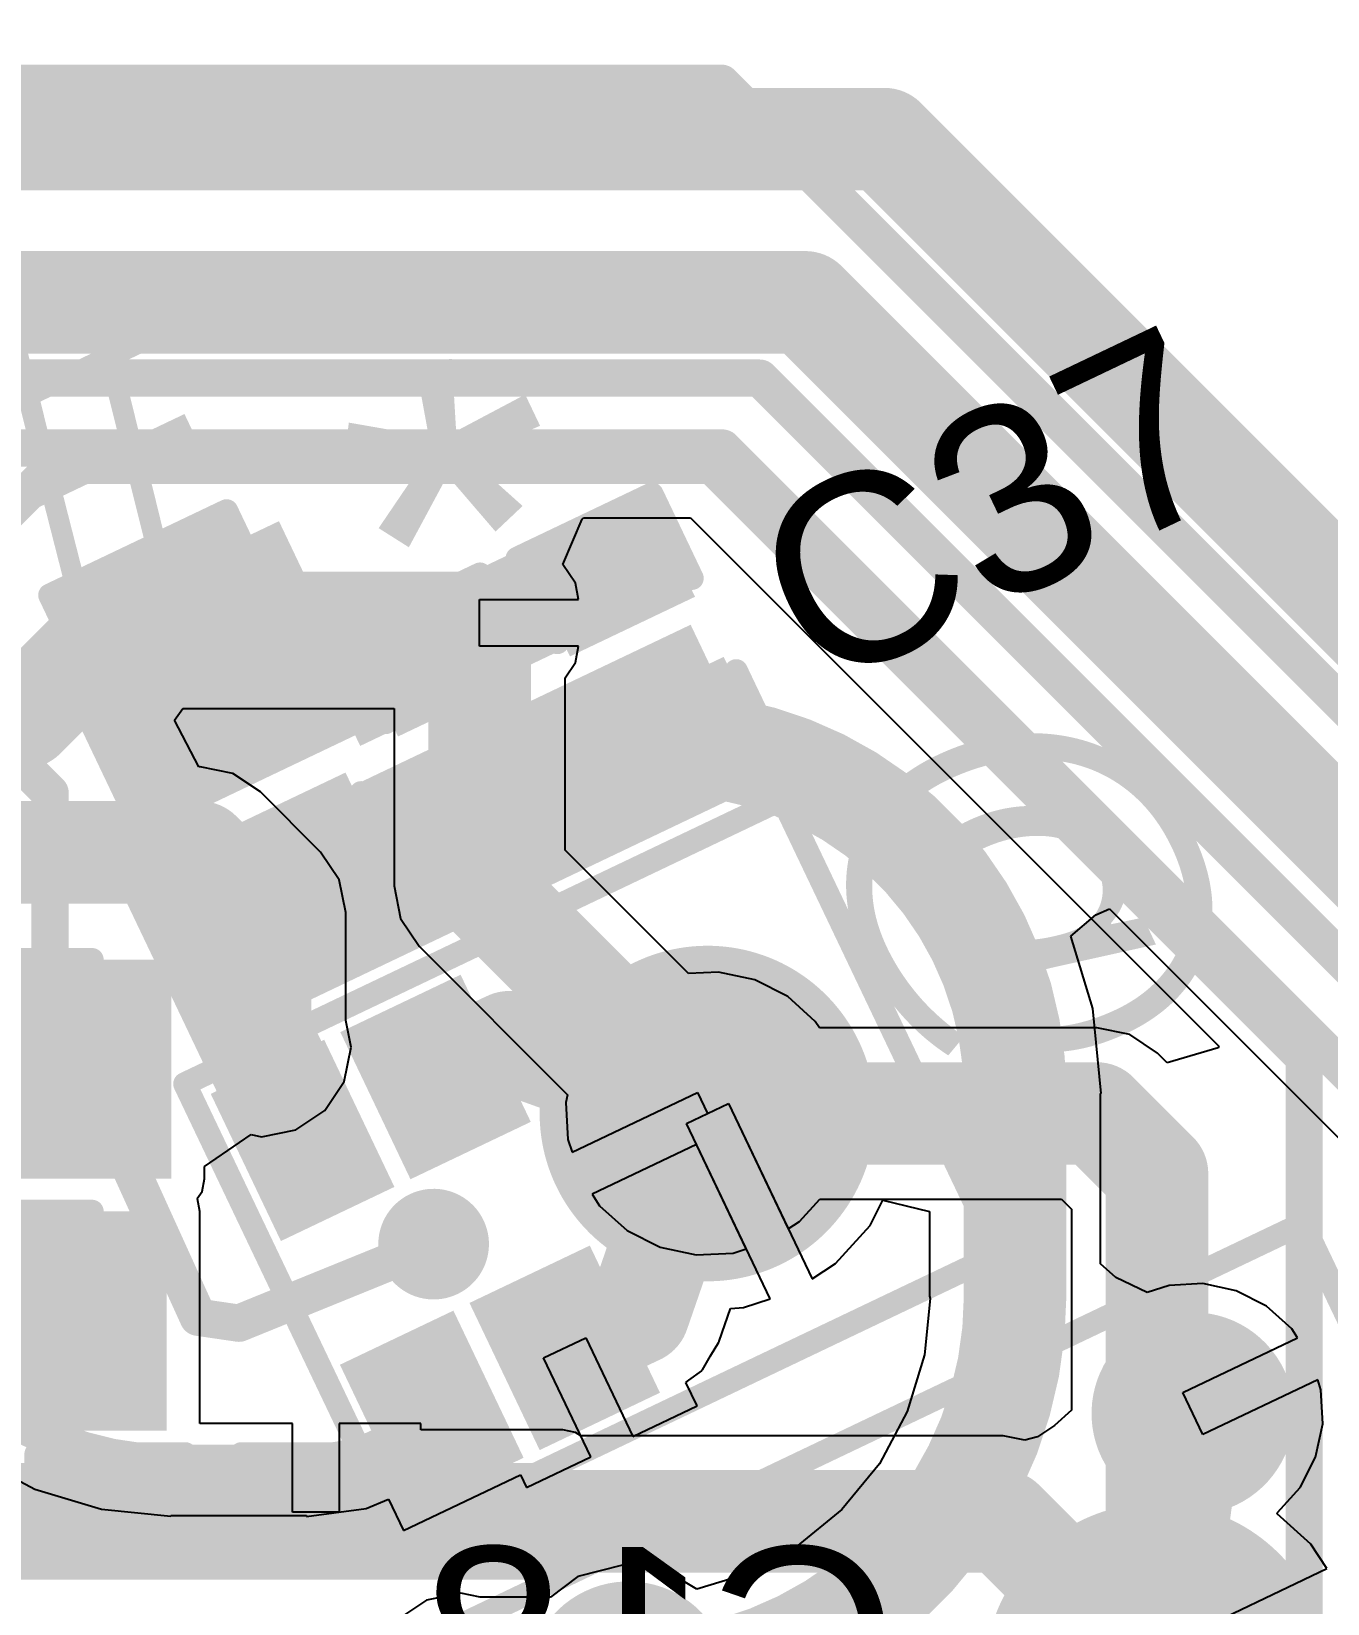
# Model space of a CAD drawing. Header units: millimetres. Extents: x -0.71 to 2.98, y -0.65 to 2.9.
# Drawn here: x 2.35 to 2.628, y 1.7979 to 2.1351 of the extents above; entities that cross this region are included whole.
import ezdxf

# ---------------------------------------------------------------- set-up
doc = ezdxf.new("R2010")
doc.units = ezdxf.units.MM
doc.header["$MEASUREMENT"] = 0
for name, color, linetype in [('BottomLayer', 5, 'Continuous'), ('BottomOverlay', 54, 'Continuous'), ('BottomPaste', 16, 'Continuous'), ('BottomSolder', 6, 'Continuous'), ('Mechanical2', 216, 'Continuous'), ('PadHoleLayer', 156, 'Continuous'), ('TopLayer', 1, 'Continuous'), ('TopOverlay', 2, 'Continuous'), ('TopPaste', 8, 'Continuous'), ('TopSolder', 216, 'Continuous'), ('ViaHoleLayer', 16, 'Continuous')]:
    doc.layers.add(name, color=color, linetype=linetype)
doc.styles.add('Arial', font='', dxfattribs={"height": 0.2})
doc.styles.get('Arial').set_extended_font_data('Arial')

# ---------------------------------------------------------------- blocks, each defined once
blk = doc.blocks.new('SPH8878LR5H_1_13')
at = {"layer": 'BottomSolder'}
h = blk.add_hatch(color=6, dxfattribs=at)
edge = h.paths.add_edge_path()
edge.add_arc((0, -0.04043), 0.004, 0, 360)
at = {"layer": 'PadHoleLayer'}
h = blk.add_hatch(color=156, dxfattribs=at)
edge = h.paths.add_edge_path()
edge.add_arc((0, -0.04043), 0.02018, 0, 360)
at = {"layer": 'TopLayer'}
for points in [[(-0.04567, 0.04992), (-0.0187, 0.04992), (-0.0187, 0.03095), (-0.04567, 0.03095)], [(0.0187, 0.04992), (0.04567, 0.04992), (0.04567, 0.03095), (0.0187, 0.03095)], [(-0.04567, 0.01913), (-0.0187, 0.01913), (-0.0187, -0.00146), (-0.04567, -0.00146)], [(0.0187, 0.01913), (0.04567, 0.01913), (0.04567, -0.00146), (0.0187, -0.00146)]]:
    blk.add_hatch(color=1, dxfattribs=at).paths.add_polyline_path(points)
h = blk.add_hatch(color=1, dxfattribs=at)
edge = h.paths.add_edge_path()
edge.add_arc((0, 0.02464), 0.00787, 0, 360)
h = blk.add_hatch(color=1, dxfattribs=at)
edge = h.paths.add_edge_path()
edge.add_arc((0, -0.04043), 0.03199, 0, 360)
at = {"layer": 'TopPaste'}
for points in [[(-0.04567, 0.04992), (-0.0187, 0.04992), (-0.0187, 0.03095), (-0.04567, 0.03095)], [(0.0187, 0.04992), (0.04567, 0.04992), (0.04567, 0.03095), (0.0187, 0.03095)], [(-0.04567, 0.01913), (-0.0187, 0.01913), (-0.0187, -0.00146), (-0.04567, -0.00146)], [(0.0187, 0.01913), (0.04567, 0.01913), (0.04567, -0.00146), (0.0187, -0.00146)]]:
    blk.add_hatch(color=8, dxfattribs=at).paths.add_polyline_path(points)
h = blk.add_hatch(color=8, dxfattribs=at)
edge = h.paths.add_edge_path()
edge.add_arc((0, 0.02464), 0.00787, 0, 360)
at = {"layer": 'TopSolder'}
for points in [[(-0.04967, 0.05392), (-0.0147, 0.05392), (-0.0147, 0.02695), (-0.04967, 0.02695)], [(0.0147, 0.05392), (0.04967, 0.05392), (0.04967, 0.02695), (0.0147, 0.02695)], [(-0.04967, 0.02313), (-0.0147, 0.02313), (-0.0147, -0.00546), (-0.04967, -0.00546)], [(0.0147, 0.02313), (0.04967, 0.02313), (0.04967, -0.00546), (0.0147, -0.00546)]]:
    blk.add_hatch(color=216, dxfattribs=at).paths.add_polyline_path(points)
h = blk.add_hatch(color=216, dxfattribs=at)
edge = h.paths.add_edge_path()
edge.add_arc((0, 0.02464), 0.01187, 0, 360)
h = blk.add_hatch(color=216, dxfattribs=at)
edge = h.paths.add_edge_path()
edge.add_arc((0, -0.04043), 0.03599, 0, 360)
at = {"layer": 'TopOverlay', "const_width": 0.005}
for points in [[(-0.054, 0.058), (-0.054, -0.084)], [(0.054, 0.058), (-0.054, 0.058)], [(0.054, 0.058), (0.054, -0.084)], [(-0.065, 0.046), (-0.06, 0.041)], [(-0.065, 0.046), (-0.065, 0.036)], [(-0.06, 0.041), (-0.065, 0.036)], [(0.054, -0.084), (-0.054, -0.084)]]:
    blk.add_lwpolyline(points, dxfattribs=at)
at = {"layer": 'TopOverlay', "const_width": 0.0025}
for points in [[(-0.05525, 0.058, 1), (-0.05275, 0.058, 1)], [(-0.05525, 0.058, 1), (-0.05275, 0.058, 1)], [(0.05275, 0.058, 1), (0.05525, 0.058, 1)], [(0.05275, 0.058, 1), (0.05525, 0.058, 1)], [(-0.06625, 0.046, 1), (-0.06375, 0.046, 1)], [(-0.06625, 0.046, 1), (-0.06375, 0.046, 1)], [(-0.06125, 0.041, 1), (-0.05875, 0.041, 1)], [(-0.06125, 0.041, 1), (-0.05875, 0.041, 1)], [(-0.06625, 0.036, 1), (-0.06375, 0.036, 1)], [(-0.06625, 0.036, 1), (-0.06375, 0.036, 1)], [(-0.05525, -0.084, 1), (-0.05275, -0.084, 1)], [(-0.05525, -0.084, 1), (-0.05275, -0.084, 1)], [(0.05275, -0.084, 1), (0.05525, -0.084, 1)], [(0.05275, -0.084, 1), (0.05525, -0.084, 1)]]:
    blk.add_lwpolyline(points, format="xyb", close=True, dxfattribs=at)
blk = doc.blocks.new('C___0402_173')
at = {"layer": 'TopLayer'}
for points in [[(-0.0275, -0.0125), (-0.0275, 0.0125), (-0.0095, 0.0125), (-0.0095, -0.0125)], [(0.0095, -0.0125), (0.0095, 0.0125), (0.0275, 0.0125), (0.0275, -0.0125)]]:
    blk.add_hatch(color=1, dxfattribs=at).paths.add_polyline_path(points)
at = {"layer": 'TopPaste'}
for points in [[(-0.0275, -0.0125), (-0.0275, 0.0125), (-0.0095, 0.0125), (-0.0095, -0.0125)], [(0.0095, -0.0125), (0.0095, 0.0125), (0.0275, 0.0125), (0.0275, -0.0125)]]:
    blk.add_hatch(color=8, dxfattribs=at).paths.add_polyline_path(points)
at = {"layer": 'TopSolder'}
for points in [[(-0.02986, -0.01486), (-0.02986, 0.01486), (-0.00714, 0.01486), (-0.00714, -0.01486)], [(0.00714, -0.01486), (0.00714, 0.01486), (0.02986, 0.01486), (0.02986, -0.01486)]]:
    blk.add_hatch(color=216, dxfattribs=at).paths.add_polyline_path(points)
at = {"layer": 'TopOverlay', "const_width": 0.005}
for points in [[(-0.031, 0.016), (-0.031, -0.016)], [(-0.011, 0.016), (-0.031, 0.016)], [(0.031, 0.016), (0.011, 0.016)], [(0.031, 0.016), (0.031, -0.016)], [(-0.011, -0.016), (-0.031, -0.016)], [(0.031, -0.016), (0.011, -0.016)]]:
    blk.add_lwpolyline(points, dxfattribs=at)
at = {"layer": 'TopOverlay', "const_width": 0.0025}
for points in [[(-0.03225, 0.016, 1), (-0.02975, 0.016, 1)], [(-0.03225, 0.016, 1), (-0.02975, 0.016, 1)], [(-0.01225, 0.016, 1), (-0.00975, 0.016, 1)], [(0.00975, 0.016, 1), (0.01225, 0.016, 1)], [(0.02975, 0.016, 1), (0.03225, 0.016, 1)], [(0.02975, 0.016, 1), (0.03225, 0.016, 1)], [(-0.03225, -0.016, 1), (-0.02975, -0.016, 1)], [(-0.03225, -0.016, 1), (-0.02975, -0.016, 1)], [(-0.01225, -0.016, 1), (-0.00975, -0.016, 1)], [(0.00975, -0.016, 1), (0.01225, -0.016, 1)], [(0.02975, -0.016, 1), (0.03225, -0.016, 1)], [(0.02975, -0.016, 1), (0.03225, -0.016, 1)]]:
    blk.add_lwpolyline(points, format="xyb", close=True, dxfattribs=at)
blk = doc.blocks.new('CAP_0402_174')
at = {"layer": 'TopLayer'}
for points in [[(-0.0275, -0.0125), (-0.0275, 0.0125), (-0.0095, 0.0125), (-0.0095, -0.0125)], [(0.0095, -0.0125), (0.0095, 0.0125), (0.0275, 0.0125), (0.0275, -0.0125)]]:
    blk.add_hatch(color=1, dxfattribs=at).paths.add_polyline_path(points)
at = {"layer": 'TopPaste'}
for points in [[(-0.0275, -0.0125), (-0.0275, 0.0125), (-0.0095, 0.0125), (-0.0095, -0.0125)], [(0.0095, -0.0125), (0.0095, 0.0125), (0.0275, 0.0125), (0.0275, -0.0125)]]:
    blk.add_hatch(color=8, dxfattribs=at).paths.add_polyline_path(points)
at = {"layer": 'TopSolder'}
for points in [[(-0.02986, -0.01486), (-0.02986, 0.01486), (-0.00714, 0.01486), (-0.00714, -0.01486)], [(0.00714, -0.01486), (0.00714, 0.01486), (0.02986, 0.01486), (0.02986, -0.01486)]]:
    blk.add_hatch(color=216, dxfattribs=at).paths.add_polyline_path(points)
at = {"layer": 'TopOverlay', "const_width": 0.005}
for points in [[(-0.031, 0.016), (-0.031, -0.016)], [(-0.011, 0.016), (-0.031, 0.016)], [(0.031, 0.016), (0.011, 0.016)], [(0.031, 0.016), (0.031, -0.016)], [(-0.011, -0.016), (-0.031, -0.016)], [(0.031, -0.016), (0.011, -0.016)]]:
    blk.add_lwpolyline(points, dxfattribs=at)
at = {"layer": 'TopOverlay', "const_width": 0.0025}
for points in [[(-0.03225, 0.016, 1), (-0.02975, 0.016, 1)], [(-0.03225, 0.016, 1), (-0.02975, 0.016, 1)], [(-0.01225, 0.016, 1), (-0.00975, 0.016, 1)], [(0.00975, 0.016, 1), (0.01225, 0.016, 1)], [(0.02975, 0.016, 1), (0.03225, 0.016, 1)], [(0.02975, 0.016, 1), (0.03225, 0.016, 1)], [(-0.03225, -0.016, 1), (-0.02975, -0.016, 1)], [(-0.03225, -0.016, 1), (-0.02975, -0.016, 1)], [(-0.01225, -0.016, 1), (-0.00975, -0.016, 1)], [(0.00975, -0.016, 1), (0.01225, -0.016, 1)], [(0.02975, -0.016, 1), (0.03225, -0.016, 1)], [(0.02975, -0.016, 1), (0.03225, -0.016, 1)]]:
    blk.add_lwpolyline(points, format="xyb", close=True, dxfattribs=at)
blk = doc.blocks.new('CAP_0603_175')
at = {"layer": 'TopLayer'}
for points in [[(-0.015, 0.0175), (-0.015, -0.0175), (-0.045, -0.0175), (-0.045, 0.0175)], [(0.045, 0.0175), (0.045, -0.0175), (0.015, -0.0175), (0.015, 0.0175)]]:
    blk.add_hatch(color=1, dxfattribs=at).paths.add_polyline_path(points)
at = {"layer": 'TopPaste'}
for points in [[(-0.015, 0.0175), (-0.015, -0.0175), (-0.045, -0.0175), (-0.045, 0.0175)], [(0.045, 0.0175), (0.045, -0.0175), (0.015, -0.0175), (0.015, 0.0175)]]:
    blk.add_hatch(color=8, dxfattribs=at).paths.add_polyline_path(points)
at = {"layer": 'TopSolder'}
for points in [[(-0.01264, 0.01986), (-0.01264, -0.01986), (-0.04736, -0.01986), (-0.04736, 0.01986)], [(0.04736, 0.01986), (0.04736, -0.01986), (0.01264, -0.01986), (0.01264, 0.01986)]]:
    blk.add_hatch(color=216, dxfattribs=at).paths.add_polyline_path(points)
at = {"layer": 'TopOverlay', "const_width": 0.005}
for points in [[(-0.049, 0.021), (-0.049, -0.021)], [(-0.018, 0.021), (-0.049, 0.021)], [(0.049, 0.021), (0.018, 0.021)], [(0.049, 0.021), (0.049, -0.021)], [(-0.018, -0.021), (-0.049, -0.021)], [(0.049, -0.021), (0.018, -0.021)]]:
    blk.add_lwpolyline(points, dxfattribs=at)
at = {"layer": 'TopOverlay', "const_width": 0.0025}
for points in [[(-0.05025, 0.021, 1), (-0.04775, 0.021, 1)], [(-0.05025, 0.021, 1), (-0.04775, 0.021, 1)], [(-0.01925, 0.021, 1), (-0.01675, 0.021, 1)], [(0.01675, 0.021, 1), (0.01925, 0.021, 1)], [(0.04775, 0.021, 1), (0.05025, 0.021, 1)], [(0.04775, 0.021, 1), (0.05025, 0.021, 1)], [(-0.05025, -0.021, 1), (-0.04775, -0.021, 1)], [(-0.05025, -0.021, 1), (-0.04775, -0.021, 1)], [(-0.01925, -0.021, 1), (-0.01675, -0.021, 1)], [(0.01675, -0.021, 1), (0.01925, -0.021, 1)], [(0.04775, -0.021, 1), (0.05025, -0.021, 1)], [(0.04775, -0.021, 1), (0.05025, -0.021, 1)]]:
    blk.add_lwpolyline(points, format="xyb", close=True, dxfattribs=at)
blk = doc.blocks.new('CAP_0603_B_181')
at = {"layer": 'BottomLayer'}
for points in [[(-0.045, -0.0175), (-0.045, 0.0175), (-0.015, 0.0175), (-0.015, -0.0175)], [(0.015, -0.0175), (0.015, 0.0175), (0.045, 0.0175), (0.045, -0.0175)]]:
    blk.add_hatch(color=5, dxfattribs=at).paths.add_polyline_path(points)
at = {"layer": 'BottomPaste'}
for points in [[(-0.045, -0.0175), (-0.045, 0.0175), (-0.015, 0.0175), (-0.015, -0.0175)], [(0.015, -0.0175), (0.015, 0.0175), (0.045, 0.0175), (0.045, -0.0175)]]:
    blk.add_hatch(color=16, dxfattribs=at).paths.add_polyline_path(points)
at = {"layer": 'BottomSolder'}
for points in [[(-0.04736, -0.01986), (-0.04736, 0.01986), (-0.01264, 0.01986), (-0.01264, -0.01986)], [(0.01264, -0.01986), (0.01264, 0.01986), (0.04736, 0.01986), (0.04736, -0.01986)]]:
    blk.add_hatch(color=6, dxfattribs=at).paths.add_polyline_path(points)
at = {"layer": 'BottomOverlay', "const_width": 0.005}
for points in [[(-0.049, -0.021), (-0.049, 0.021)], [(-0.049, 0.021), (-0.018, 0.021)], [(0.018, 0.021), (0.049, 0.021)], [(0.049, -0.021), (0.049, 0.021)], [(-0.049, -0.021), (-0.018, -0.021)], [(0.018, -0.021), (0.049, -0.021)]]:
    blk.add_lwpolyline(points, dxfattribs=at)
at = {"layer": 'BottomOverlay', "const_width": 0.0025}
for points in [[(-0.05025, 0.021, 1), (-0.04775, 0.021, 1)], [(-0.05025, 0.021, 1), (-0.04775, 0.021, 1)], [(-0.01925, 0.021, 1), (-0.01675, 0.021, 1)], [(0.01675, 0.021, 1), (0.01925, 0.021, 1)], [(0.04775, 0.021, 1), (0.05025, 0.021, 1)], [(0.04775, 0.021, 1), (0.05025, 0.021, 1)], [(-0.05025, -0.021, 1), (-0.04775, -0.021, 1)], [(-0.05025, -0.021, 1), (-0.04775, -0.021, 1)], [(-0.01925, -0.021, 1), (-0.01675, -0.021, 1)], [(0.01675, -0.021, 1), (0.01925, -0.021, 1)], [(0.04775, -0.021, 1), (0.05025, -0.021, 1)], [(0.04775, -0.021, 1), (0.05025, -0.021, 1)]]:
    blk.add_lwpolyline(points, format="xyb", close=True, dxfattribs=at)
blk = doc.blocks.new('CAP_0603_B_183')
at = {"layer": 'BottomLayer'}
for points in [[(-0.045, -0.0175), (-0.045, 0.0175), (-0.015, 0.0175), (-0.015, -0.0175)], [(0.015, -0.0175), (0.015, 0.0175), (0.045, 0.0175), (0.045, -0.0175)]]:
    blk.add_hatch(color=5, dxfattribs=at).paths.add_polyline_path(points)
at = {"layer": 'BottomPaste'}
for points in [[(-0.045, -0.0175), (-0.045, 0.0175), (-0.015, 0.0175), (-0.015, -0.0175)], [(0.015, -0.0175), (0.015, 0.0175), (0.045, 0.0175), (0.045, -0.0175)]]:
    blk.add_hatch(color=16, dxfattribs=at).paths.add_polyline_path(points)
at = {"layer": 'BottomSolder'}
for points in [[(-0.04736, -0.01986), (-0.04736, 0.01986), (-0.01264, 0.01986), (-0.01264, -0.01986)], [(0.01264, -0.01986), (0.01264, 0.01986), (0.04736, 0.01986), (0.04736, -0.01986)]]:
    blk.add_hatch(color=6, dxfattribs=at).paths.add_polyline_path(points)
at = {"layer": 'BottomOverlay', "const_width": 0.005}
for points in [[(-0.049, -0.021), (-0.049, 0.021)], [(-0.049, 0.021), (-0.018, 0.021)], [(0.018, 0.021), (0.049, 0.021)], [(0.049, -0.021), (0.049, 0.021)], [(-0.049, -0.021), (-0.018, -0.021)], [(0.018, -0.021), (0.049, -0.021)]]:
    blk.add_lwpolyline(points, dxfattribs=at)
at = {"layer": 'BottomOverlay', "const_width": 0.0025}
for points in [[(-0.05025, 0.021, 1), (-0.04775, 0.021, 1)], [(-0.05025, 0.021, 1), (-0.04775, 0.021, 1)], [(-0.01925, 0.021, 1), (-0.01675, 0.021, 1)], [(0.01675, 0.021, 1), (0.01925, 0.021, 1)], [(0.04775, 0.021, 1), (0.05025, 0.021, 1)], [(0.04775, 0.021, 1), (0.05025, 0.021, 1)], [(-0.05025, -0.021, 1), (-0.04775, -0.021, 1)], [(-0.05025, -0.021, 1), (-0.04775, -0.021, 1)], [(-0.01925, -0.021, 1), (-0.01675, -0.021, 1)], [(0.01675, -0.021, 1), (0.01925, -0.021, 1)], [(0.04775, -0.021, 1), (0.05025, -0.021, 1)], [(0.04775, -0.021, 1), (0.05025, -0.021, 1)]]:
    blk.add_lwpolyline(points, format="xyb", close=True, dxfattribs=at)
blk = doc.blocks.new('SPM0687LR5H_1_188')
at = {"layer": 'BottomSolder'}
h = blk.add_hatch(color=6, dxfattribs=at)
edge = h.paths.add_edge_path()
edge.add_arc((0, -0.03594), 0.004, 0, 360)
at = {"layer": 'PadHoleLayer'}
h = blk.add_hatch(color=156, dxfattribs=at)
edge = h.paths.add_edge_path()
edge.add_arc((0, -0.03594), 0.02018, 0, 360)
at = {"layer": 'TopLayer'}
h = blk.add_hatch(color=1, dxfattribs=at)
edge = h.paths.add_edge_path()
edge.add_arc((-0.0474, 0.06705), 0.01772, 0, 360)
h = blk.add_hatch(color=1, dxfattribs=at)
edge = h.paths.add_edge_path()
edge.add_arc((0, 0.06705), 0.01772, 0, 360)
h = blk.add_hatch(color=1, dxfattribs=at)
edge = h.paths.add_edge_path()
edge.add_arc((0.0474, 0.06705), 0.01772, 0, 360)
h = blk.add_hatch(color=1, dxfattribs=at)
edge = h.paths.add_edge_path()
edge.add_arc((0, -0.03594), 0.03299, 0, 360)
h = blk.add_hatch(color=1, dxfattribs=at)
edge = h.paths.add_edge_path()
edge.add_arc((-0.0474, -0.06705), 0.01772, 0, 360)
h = blk.add_hatch(color=1, dxfattribs=at)
edge = h.paths.add_edge_path()
edge.add_arc((0.0474, -0.06705), 0.01772, 0, 360)
at = {"layer": 'TopPaste'}
h = blk.add_hatch(color=8, dxfattribs=at)
edge = h.paths.add_edge_path()
edge.add_arc((-0.0474, 0.06705), 0.01772, 0, 360)
h = blk.add_hatch(color=8, dxfattribs=at)
edge = h.paths.add_edge_path()
edge.add_arc((0, 0.06705), 0.01772, 0, 360)
h = blk.add_hatch(color=8, dxfattribs=at)
edge = h.paths.add_edge_path()
edge.add_arc((0.0474, 0.06705), 0.01772, 0, 360)
h = blk.add_hatch(color=8, dxfattribs=at)
edge = h.paths.add_edge_path()
edge.add_arc((-0.0474, -0.06705), 0.01772, 0, 360)
h = blk.add_hatch(color=8, dxfattribs=at)
edge = h.paths.add_edge_path()
edge.add_arc((0.0474, -0.06705), 0.01772, 0, 360)
at = {"layer": 'TopSolder'}
h = blk.add_hatch(color=216, dxfattribs=at)
edge = h.paths.add_edge_path()
edge.add_arc((-0.0474, 0.06705), 0.02172, 0, 360)
h = blk.add_hatch(color=216, dxfattribs=at)
edge = h.paths.add_edge_path()
edge.add_arc((0, 0.06705), 0.02172, 0, 360)
h = blk.add_hatch(color=216, dxfattribs=at)
edge = h.paths.add_edge_path()
edge.add_arc((0.0474, 0.06705), 0.02172, 0, 360)
h = blk.add_hatch(color=216, dxfattribs=at)
edge = h.paths.add_edge_path()
edge.add_arc((0, -0.03594), 0.03699, 0, 360)
h = blk.add_hatch(color=216, dxfattribs=at)
edge = h.paths.add_edge_path()
edge.add_arc((-0.0474, -0.06705), 0.02172, 0, 360)
h = blk.add_hatch(color=216, dxfattribs=at)
edge = h.paths.add_edge_path()
edge.add_arc((0.0474, -0.06705), 0.02172, 0, 360)
at = {"layer": 'TopOverlay', "const_width": 0.005}
for points in [[(-0.07402, 0.09591), (-0.07402, -0.10591)], [(0.07402, 0.09591), (-0.07402, 0.09591)], [(0.07402, 0.09591), (0.07402, -0.10591)], [(-0.085, 0.075), (-0.085, 0.065)], [(-0.085, 0.075), (-0.08, 0.07)], [(-0.08, 0.07), (-0.085, 0.065)], [(0.07402, -0.10591), (-0.07402, -0.10591)]]:
    blk.add_lwpolyline(points, dxfattribs=at)
at = {"layer": 'TopOverlay', "const_width": 0.0025}
for points in [[(-0.07527, 0.09591, 1), (-0.07277, 0.09591, 1)], [(-0.07527, 0.09591, 1), (-0.07277, 0.09591, 1)], [(0.07277, 0.09591, 1), (0.07527, 0.09591, 1)], [(0.07277, 0.09591, 1), (0.07527, 0.09591, 1)], [(-0.08625, 0.075, 1), (-0.08375, 0.075, 1)], [(-0.08625, 0.075, 1), (-0.08375, 0.075, 1)], [(-0.08125, 0.07, 1), (-0.07875, 0.07, 1)], [(-0.08125, 0.07, 1), (-0.07875, 0.07, 1)], [(-0.08625, 0.065, 1), (-0.08375, 0.065, 1)], [(-0.08625, 0.065, 1), (-0.08375, 0.065, 1)], [(-0.07527, -0.10591, 1), (-0.07277, -0.10591, 1)], [(-0.07527, -0.10591, 1), (-0.07277, -0.10591, 1)], [(0.07277, -0.10591, 1), (0.07527, -0.10591, 1)], [(0.07277, -0.10591, 1), (0.07527, -0.10591, 1)]]:
    blk.add_lwpolyline(points, format="xyb", close=True, dxfattribs=at)
blk = doc.blocks.new('CAP_0402_B_330')
at = {"layer": 'BottomLayer'}
for points in [[(-0.0095, 0.0125), (-0.0095, -0.0125), (-0.0275, -0.0125), (-0.0275, 0.0125)], [(0.0275, 0.0125), (0.0275, -0.0125), (0.0095, -0.0125), (0.0095, 0.0125)]]:
    blk.add_hatch(color=5, dxfattribs=at).paths.add_polyline_path(points)
at = {"layer": 'BottomPaste'}
for points in [[(-0.0095, 0.0125), (-0.0095, -0.0125), (-0.0275, -0.0125), (-0.0275, 0.0125)], [(0.0275, 0.0125), (0.0275, -0.0125), (0.0095, -0.0125), (0.0095, 0.0125)]]:
    blk.add_hatch(color=16, dxfattribs=at).paths.add_polyline_path(points)
at = {"layer": 'BottomSolder'}
for points in [[(-0.00714, 0.01486), (-0.00714, -0.01486), (-0.02986, -0.01486), (-0.02986, 0.01486)], [(0.02986, 0.01486), (0.02986, -0.01486), (0.00714, -0.01486), (0.00714, 0.01486)]]:
    blk.add_hatch(color=6, dxfattribs=at).paths.add_polyline_path(points)
at = {"layer": 'BottomOverlay', "const_width": 0.005}
for points in [[(-0.031, 0.016), (-0.031, -0.016)], [(-0.031, 0.016), (-0.011, 0.016)], [(0.011, 0.016), (0.031, 0.016)], [(0.031, 0.016), (0.031, -0.016)], [(-0.031, -0.016), (-0.011, -0.016)], [(0.011, -0.016), (0.031, -0.016)]]:
    blk.add_lwpolyline(points, dxfattribs=at)
at = {"layer": 'BottomOverlay', "const_width": 0.0025}
for points in [[(-0.03225, 0.016, 1), (-0.02975, 0.016, 1)], [(-0.03225, 0.016, 1), (-0.02975, 0.016, 1)], [(-0.01225, 0.016, 1), (-0.00975, 0.016, 1)], [(0.00975, 0.016, 1), (0.01225, 0.016, 1)], [(0.02975, 0.016, 1), (0.03225, 0.016, 1)], [(0.02975, 0.016, 1), (0.03225, 0.016, 1)], [(-0.03225, -0.016, 1), (-0.02975, -0.016, 1)], [(-0.03225, -0.016, 1), (-0.02975, -0.016, 1)], [(-0.01225, -0.016, 1), (-0.00975, -0.016, 1)], [(0.00975, -0.016, 1), (0.01225, -0.016, 1)], [(0.02975, -0.016, 1), (0.03225, -0.016, 1)], [(0.02975, -0.016, 1), (0.03225, -0.016, 1)]]:
    blk.add_lwpolyline(points, format="xyb", close=True, dxfattribs=at)
blk = doc.blocks.new('C___0402_B_335')
at = {"layer": 'BottomLayer'}
for points in [[(-0.0095, 0.0125), (-0.0095, -0.0125), (-0.0275, -0.0125), (-0.0275, 0.0125)], [(0.0275, 0.0125), (0.0275, -0.0125), (0.0095, -0.0125), (0.0095, 0.0125)]]:
    blk.add_hatch(color=5, dxfattribs=at).paths.add_polyline_path(points)
at = {"layer": 'BottomPaste'}
for points in [[(-0.0095, 0.0125), (-0.0095, -0.0125), (-0.0275, -0.0125), (-0.0275, 0.0125)], [(0.0275, 0.0125), (0.0275, -0.0125), (0.0095, -0.0125), (0.0095, 0.0125)]]:
    blk.add_hatch(color=16, dxfattribs=at).paths.add_polyline_path(points)
at = {"layer": 'BottomSolder'}
for points in [[(-0.00714, 0.01486), (-0.00714, -0.01486), (-0.02986, -0.01486), (-0.02986, 0.01486)], [(0.02986, 0.01486), (0.02986, -0.01486), (0.00714, -0.01486), (0.00714, 0.01486)]]:
    blk.add_hatch(color=6, dxfattribs=at).paths.add_polyline_path(points)
at = {"layer": 'BottomOverlay', "const_width": 0.005}
for points in [[(-0.031, 0.016), (-0.031, -0.016)], [(-0.031, 0.016), (-0.011, 0.016)], [(0.011, 0.016), (0.031, 0.016)], [(0.031, 0.016), (0.031, -0.016)], [(-0.031, -0.016), (-0.011, -0.016)], [(0.011, -0.016), (0.031, -0.016)]]:
    blk.add_lwpolyline(points, dxfattribs=at)
at = {"layer": 'BottomOverlay', "const_width": 0.0025}
for points in [[(-0.03225, 0.016, 1), (-0.02975, 0.016, 1)], [(-0.03225, 0.016, 1), (-0.02975, 0.016, 1)], [(-0.01225, 0.016, 1), (-0.00975, 0.016, 1)], [(0.00975, 0.016, 1), (0.01225, 0.016, 1)], [(0.02975, 0.016, 1), (0.03225, 0.016, 1)], [(0.02975, 0.016, 1), (0.03225, 0.016, 1)], [(-0.03225, -0.016, 1), (-0.02975, -0.016, 1)], [(-0.03225, -0.016, 1), (-0.02975, -0.016, 1)], [(-0.01225, -0.016, 1), (-0.00975, -0.016, 1)], [(0.00975, -0.016, 1), (0.01225, -0.016, 1)], [(0.02975, -0.016, 1), (0.03225, -0.016, 1)], [(0.02975, -0.016, 1), (0.03225, -0.016, 1)]]:
    blk.add_lwpolyline(points, format="xyb", close=True, dxfattribs=at)

msp = doc.modelspace()

# ---------------------------------------------------------------- hatches: boundary and pattern name
at = {"layer": 'BottomLayer'}
h = msp.add_hatch(color=5, dxfattribs=at)
edge = h.paths.add_edge_path()
edge.add_arc((2.44613, 2.00823), 0.01181, 0, 360)
for points in [[(2.322, 1.889), (2.38, 1.889), (2.38, 1.936), (2.322, 1.936)], [(2.321, 1.835), (2.379, 1.835), (2.379, 1.882), (2.321, 1.882)], [(2.343, 1.803), (2.464, 1.803), (2.464, 1.828), (2.343, 1.828)]]:
    msp.add_hatch(color=5, dxfattribs=at).paths.add_polyline_path(points)
h = msp.add_hatch(color=5, dxfattribs=at)
edge = h.paths.add_edge_path()
edge.add_arc((2.39937, 1.91721), 0.01181, 0, 360)
h = msp.add_hatch(color=5, dxfattribs=at)
edge = h.paths.add_edge_path()
edge.add_arc((2.367, 1.904), 0.01181, 0, 360)
at = {"layer": 'BottomSolder'}
h = msp.add_hatch(color=6, dxfattribs=at)
edge = h.paths.add_edge_path()
edge.add_arc((2.44613, 2.00823), 0.00791, 0, 360)
h = msp.add_hatch(color=6, dxfattribs=at)
edge = h.paths.add_edge_path()
edge.add_arc((2.39937, 1.91721), 0.00791, 0, 360)
h = msp.add_hatch(color=6, dxfattribs=at)
edge = h.paths.add_edge_path()
edge.add_arc((2.367, 1.904), 0.00791, 0, 360)
at = {"layer": 'TopLayer'}
for points in [[(2.48566, 2.01292), (2.47563, 2.03395), (2.41049, 2.00288), (2.42052, 1.98185)], [(2.42397, 1.98628), (2.40309, 2.03006), (2.35123, 2.00532), (2.37211, 1.96154)], [(2.4914, 2.00785), (2.36969, 1.9498), (2.38584, 1.91595), (2.50754, 1.974)], [(2.4263, 1.88891), (2.4062, 1.93106), (2.38374, 1.92034), (2.40384, 1.8782)]]:
    msp.add_hatch(color=1, dxfattribs=at).paths.add_polyline_path(points)
h = msp.add_hatch(color=1, dxfattribs=at)
edge = h.paths.add_edge_path()
edge.add_arc((2.44613, 2.00823), 0.01181, 0, 360)
h = msp.add_hatch(color=1, dxfattribs=at)
edge = h.paths.add_edge_path()
edge.add_arc((2.39937, 1.91721), 0.01181, 0, 360)
h = msp.add_hatch(color=1, dxfattribs=at)
edge = h.paths.add_edge_path()
edge.add_arc((2.367, 1.904), 0.01181, 0, 360)
at = {"layer": 'TopSolder'}
h = msp.add_hatch(color=216, dxfattribs=at)
edge = h.paths.add_edge_path()
edge.add_arc((2.44613, 2.00823), 0.00791, 0, 360)
h = msp.add_hatch(color=216, dxfattribs=at)
edge = h.paths.add_edge_path()
edge.add_arc((2.39937, 1.91721), 0.00791, 0, 360)
h = msp.add_hatch(color=216, dxfattribs=at)
edge = h.paths.add_edge_path()
edge.add_arc((2.367, 1.904), 0.00791, 0, 360)
at = {"layer": 'ViaHoleLayer'}
h = msp.add_hatch(color=16, dxfattribs=at)
edge = h.paths.add_edge_path()
edge.add_arc((2.44613, 2.00823), 0.00591, 0, 360)
h = msp.add_hatch(color=16, dxfattribs=at)
edge = h.paths.add_edge_path()
edge.add_arc((2.39937, 1.91721), 0.00591, 0, 360)
h = msp.add_hatch(color=16, dxfattribs=at)
edge = h.paths.add_edge_path()
edge.add_arc((2.367, 1.904), 0.00591, 0, 360)

# ---------------------------------------------------------------- linework, layer by layer
at = {"layer": 'BottomLayer'}
for p, q in [((2.46397, 2.02078), (2.46815, 2.03052)), ((2.46815, 2.03052), (2.4684, 2.03078)), ((2.4684, 2.03078), (2.49135, 2.03078)), ((2.49135, 2.03078), (2.60467, 1.91747)), ((2.46667, 2.01674), (2.46397, 2.02078)), ((2.46737, 2.01323), (2.46667, 2.01674)), ((2.44613, 2.00323), (2.44613, 2.01323)), ((2.44613, 2.01323), (2.46737, 2.01323)), ((2.46737, 2.00323), (2.44613, 2.00323)), ((2.46667, 1.99972), (2.46737, 2.00323)), ((2.46448, 1.99644), (2.46667, 1.99972)), ((2.46448, 1.95948), (2.46448, 1.99644)), ((2.38068, 1.98735), (2.38244, 1.98988)), ((2.38244, 1.98988), (2.42777, 1.98988)), ((2.42777, 1.98988), (2.42777, 1.95187)), ((2.3859, 1.97735), (2.38068, 1.98735)), ((2.38617, 1.97735), (2.3859, 1.97735)), ((2.39319, 1.97596), (2.38617, 1.97735)), ((2.39915, 1.97198), (2.39319, 1.97596)), ((2.41203, 1.95909), (2.39915, 1.97198)), ((2.49095, 1.93301), (2.46448, 1.95948)), ((2.41601, 1.95314), (2.41203, 1.95909)), ((2.41741, 1.94611), (2.41601, 1.95314)), ((2.42777, 1.95187), (2.42917, 1.94485)), ((2.41741, 1.92293), (2.41741, 1.94611)), ((2.42917, 1.94485), (2.43315, 1.9389)), ((2.43315, 1.9389), (2.46501, 1.90704)), ((2.49739, 1.93334), (2.49095, 1.93301)), ((2.50516, 1.93169), (2.49739, 1.93334)), ((2.51224, 1.92808), (2.50516, 1.93169)), ((2.51814, 1.92277), (2.51224, 1.92808)), ((2.41855, 1.91721), (2.41741, 1.92293)), ((2.51906, 1.92135), (2.51814, 1.92277)), ((2.57856, 1.92135), (2.51906, 1.92135)), ((2.58558, 1.91996), (2.57856, 1.92135)), ((2.59153, 1.91598), (2.58558, 1.91996)), ((2.41709, 1.90987), (2.41855, 1.91721)), ((2.59365, 1.91386), (2.59153, 1.91598)), ((2.60458, 1.91707), (2.59365, 1.91386)), ((2.60467, 1.91747), (2.60458, 1.91707)), ((2.41293, 1.90365), (2.41709, 1.90987)), ((2.46501, 1.90704), (2.46466, 1.90539)), ((2.46466, 1.90539), (2.46507, 1.89745)), ((2.46597, 1.89469), (2.49285, 1.90751)), ((2.49285, 1.90751), (2.495, 1.903)), ((2.40671, 1.89949), (2.41293, 1.90365)), ((2.495, 1.903), (2.49951, 1.90515)), ((2.49951, 1.90515), (2.51233, 1.87827)), ((2.39937, 1.89803), (2.40671, 1.89949)), ((2.38714, 1.89165), (2.39714, 1.89848)), ((2.39714, 1.89848), (2.39937, 1.89803)), ((2.46507, 1.89745), (2.46597, 1.89469)), ((2.49264, 1.89633), (2.47027, 1.88567)), ((2.50331, 1.87397), (2.49264, 1.89633)), ((2.38659, 1.88627), (2.38714, 1.889)), ((2.38714, 1.889), (2.38714, 1.89165)), ((2.38558, 1.88475), (2.38659, 1.88627)), ((2.47027, 1.88567), (2.47186, 1.88323)), ((2.38559, 1.88473), (2.38558, 1.88475)), ((2.38614, 1.882), (2.38559, 1.88473)), ((2.38614, 1.8365), (2.38614, 1.882)), ((2.47186, 1.88323), (2.47776, 1.87792)), ((2.51477, 1.87986), (2.51908, 1.88465)), ((2.51908, 1.88465), (2.57095, 1.88465)), ((2.57095, 1.88465), (2.57309, 1.88251)), ((2.57309, 1.88251), (2.57309, 1.83937)), ((2.51233, 1.87827), (2.51477, 1.87986)), ((2.47776, 1.87792), (2.48484, 1.87431)), ((2.48484, 1.87431), (2.49261, 1.87266)), ((2.49261, 1.87266), (2.50055, 1.87307)), ((2.50055, 1.87307), (2.50331, 1.87397)), ((2.57309, 1.83937), (2.56942, 1.83606)), ((2.406, 1.8365), (2.38614, 1.8365)), ((2.406, 1.8175), (2.406, 1.8365)), ((2.4335, 1.8365), (2.416, 1.8365)), ((2.416, 1.8365), (2.416, 1.8175)), ((2.4335, 1.83514), (2.4335, 1.8365)), ((2.464, 1.83514), (2.4335, 1.83514)), ((2.46673, 1.83459), (2.464, 1.83514)), ((2.46784, 1.83385), (2.46673, 1.83459)), ((2.56942, 1.83606), (2.5658, 1.83368)), ((2.55842, 1.83385), (2.46784, 1.83385)), ((2.56309, 1.83292), (2.55842, 1.83385)), ((2.5658, 1.83368), (2.56309, 1.83292)), ((2.416, 1.8175), (2.406, 1.8175))]:
    msp.add_line(p, q, dxfattribs=at)
for points, const_width in [([(2.339, 2.112), (2.533, 2.112)], 0.022), ([(2.533, 2.112), (2.743, 1.902)], 0.022), ([(2.308, 2.077), (2.516, 2.077)], 0.022), ([(2.516, 2.077), (2.695, 1.898)], 0.022), ([(2.334, 2.021), (2.355, 2.042)], 0.008), ([(2.355, 2.042), (2.496, 2.042)], 0.008), ([(2.496, 2.042), (2.623, 1.915)], 0.008), ([(2.34843, 1.988), (2.36866, 2.00823)], 0.022), ([(2.36866, 2.00823), (2.44613, 2.00823)], 0.022), ([(2.44613, 1.95187), (2.44613, 2.00779)], 0.022), ([(2.201, 1.988), (2.34843, 1.988)], 0.022), ([(2.155, 1.959), (2.38617, 1.959)], 0.022), ([(2.38617, 1.959), (2.39906, 1.94611)], 0.022), ([(2.44613, 1.95187), (2.495, 1.903)], 0.022), ([(2.39906, 1.91752), (2.39906, 1.94611)], 0.022), ([(2.39906, 1.91752), (2.39937, 1.91721)], 0.022), ([(2.623, 1.329), (2.623, 1.915)], 0.008), ([(2.495, 1.903), (2.57856, 1.903)], 0.022), ([(2.57856, 1.903), (2.59144, 1.89011)], 0.022), ([(2.59144, 1.78247), (2.59144, 1.89011)], 0.022), ([(2.4125, 1.8155), (2.55842, 1.8155)], 0.022), ([(2.55842, 1.8155), (2.59144, 1.78247)], 0.022)]:
    msp.add_lwpolyline(points, dxfattribs=dict(at, const_width=const_width))
for points, const_width in [([(2.5275, 2.112, 1), (2.5385, 2.112, 1)], 0.011), ([(2.5275, 2.112, 1), (2.5385, 2.112, 1)], 0.011), ([(2.5105, 2.077, 1), (2.5215, 2.077, 1)], 0.011), ([(2.5105, 2.077, 1), (2.5215, 2.077, 1)], 0.011), ([(2.353, 2.042, 1), (2.357, 2.042, 1)], 0.004), ([(2.353, 2.042, 1), (2.357, 2.042, 1)], 0.004), ([(2.494, 2.042, 1), (2.498, 2.042, 1)], 0.004), ([(2.494, 2.042, 1), (2.498, 2.042, 1)], 0.004), ([(2.36316, 2.00823, 1), (2.37416, 2.00823, 1)], 0.011), ([(2.36316, 2.00823, 1), (2.37416, 2.00823, 1)], 0.011), ([(2.44063, 2.00823, 1), (2.45163, 2.00823, 1)], 0.011), ([(2.44063, 2.00779, 1), (2.45163, 2.00779, 1)], 0.011), ([(2.34293, 1.988, 1), (2.35393, 1.988, 1)], 0.011), ([(2.34293, 1.988, 1), (2.35393, 1.988, 1)], 0.011), ([(2.38067, 1.959, 1), (2.39167, 1.959, 1)], 0.011), ([(2.38067, 1.959, 1), (2.39167, 1.959, 1)], 0.011), ([(2.44063, 1.95187, 1), (2.45163, 1.95187, 1)], 0.011), ([(2.44063, 1.95187, 1), (2.45163, 1.95187, 1)], 0.011), ([(2.39356, 1.94611, 1), (2.40456, 1.94611, 1)], 0.011), ([(2.39356, 1.94611, 1), (2.40456, 1.94611, 1)], 0.011), ([(2.39356, 1.91752, 1), (2.40456, 1.91752, 1)], 0.011), ([(2.39356, 1.91752, 1), (2.40456, 1.91752, 1)], 0.011), ([(2.39387, 1.91721, 1), (2.40487, 1.91721, 1)], 0.011), ([(2.621, 1.915, 1), (2.625, 1.915, 1)], 0.004), ([(2.621, 1.915, 1), (2.625, 1.915, 1)], 0.004), ([(2.4895, 1.903, 1), (2.5005, 1.903, 1)], 0.011), ([(2.4895, 1.903, 1), (2.5005, 1.903, 1)], 0.011), ([(2.57306, 1.903, 1), (2.58406, 1.903, 1)], 0.011), ([(2.57306, 1.903, 1), (2.58406, 1.903, 1)], 0.011), ([(2.58594, 1.89011, 1), (2.59694, 1.89011, 1)], 0.011), ([(2.58594, 1.89011, 1), (2.59694, 1.89011, 1)], 0.011), ([(2.407, 1.8155, 1), (2.418, 1.8155, 1)], 0.011), ([(2.55292, 1.8155, 1), (2.56392, 1.8155, 1)], 0.011), ([(2.55292, 1.8155, 1), (2.56392, 1.8155, 1)], 0.011)]:
    msp.add_lwpolyline(points, format="xyb", close=True, dxfattribs=dict(at, const_width=const_width))
at = {"layer": 'Mechanical2', "const_width": 0.01}
msp.add_lwpolyline([(2.97335, 1.12706, 1), (-0.56996, 1.12706, 1)], format="xyb", close=True, dxfattribs=at)
at = {"layer": 'TopLayer'}
for p, q in [((2.5783, 1.94563), (2.58124, 1.9469)), ((2.58124, 1.9469), (2.71052, 1.81762)), ((2.57293, 1.94106), (2.5783, 1.94563)), ((2.57765, 1.9255), (2.57293, 1.94106)), ((2.57945, 1.90727), (2.57765, 1.9255)), ((2.57935, 1.87079), (2.57935, 1.90727)), ((2.57935, 1.90727), (2.57945, 1.90727)), ((2.49049, 1.90085), (2.49951, 1.90515)), ((2.49951, 1.90515), (2.51746, 1.86752)), ((2.50844, 1.86322), (2.49049, 1.90085)), ((2.5299, 1.87901), (2.53265, 1.8844)), ((2.53265, 1.8844), (2.54265, 1.882)), ((2.54265, 1.882), (2.54265, 1.86384)), ((2.5225, 1.8708), (2.5299, 1.87901)), ((2.51746, 1.86752), (2.5225, 1.8708)), ((2.58263, 1.86786), (2.57935, 1.87079)), ((2.58935, 1.86462), (2.58263, 1.86786)), ((2.59401, 1.86614), (2.58935, 1.86462)), ((2.6013, 1.86652), (2.59401, 1.86614)), ((2.60844, 1.865), (2.6013, 1.86652)), ((2.61494, 1.86169), (2.60844, 1.865)), ((2.50272, 1.86136), (2.50844, 1.86322)), ((2.54276, 1.86329), (2.54157, 1.85121)), ((2.54265, 1.86384), (2.54276, 1.86329)), ((2.62037, 1.8568), (2.61494, 1.86169)), ((2.49754, 1.85419), (2.49997, 1.86121)), ((2.49997, 1.86121), (2.50272, 1.86136)), ((2.45987, 1.85059), (2.4689, 1.85489)), ((2.4689, 1.85489), (2.47901, 1.83369)), ((2.59696, 1.84316), (2.62159, 1.85491)), ((2.62159, 1.85491), (2.62037, 1.8568)), ((2.49568, 1.85101), (2.49747, 1.85398)), ((2.49747, 1.85398), (2.49749, 1.85409)), ((2.49749, 1.85409), (2.49754, 1.85419)), ((2.46998, 1.82939), (2.45987, 1.85059)), ((2.49384, 1.84794), (2.49393, 1.84801)), ((2.49393, 1.84801), (2.49568, 1.85101)), ((2.54157, 1.85121), (2.53788, 1.83907)), ((2.4904, 1.84533), (2.49099, 1.84578)), ((2.49281, 1.84028), (2.4904, 1.84533)), ((2.49099, 1.84578), (2.49378, 1.84784)), ((2.49378, 1.84784), (2.49384, 1.84794)), ((2.6259, 1.84589), (2.60126, 1.83414)), ((2.6266, 1.84374), (2.6259, 1.84589)), ((2.60126, 1.83414), (2.59696, 1.84316)), ((2.62698, 1.83646), (2.6266, 1.84374)), ((2.47901, 1.83369), (2.49281, 1.84028)), ((2.53788, 1.83907), (2.5319, 1.82788)), ((2.62546, 1.82932), (2.62698, 1.83646)), ((2.33883, 1.82878), (2.3507, 1.82244)), ((2.45618, 1.8228), (2.46998, 1.82939)), ((2.5319, 1.82788), (2.52385, 1.81807)), ((2.62215, 1.82281), (2.62546, 1.82932)), ((2.4298, 1.81355), (2.45488, 1.82551)), ((2.45488, 1.82551), (2.45618, 1.8228)), ((2.3507, 1.82244), (2.365, 1.8181)), ((2.61726, 1.81739), (2.62215, 1.82281)), ((2.365, 1.8181), (2.37987, 1.81663)), ((2.40898, 1.81658), (2.42178, 1.81826)), ((2.42178, 1.81826), (2.4266, 1.82026)), ((2.4266, 1.82026), (2.4298, 1.81355)), ((2.52385, 1.81807), (2.51404, 1.81002)), ((2.37987, 1.81663), (2.37987, 1.81678)), ((2.37987, 1.81678), (2.40898, 1.81678)), ((2.40898, 1.81678), (2.40898, 1.81658)), ((2.61724, 1.8171), (2.61726, 1.81739)), ((2.62442, 1.81064), (2.61724, 1.8171)), ((2.51404, 1.81002), (2.50285, 1.80404)), ((2.62784, 1.80537), (2.62442, 1.81064)), ((2.47676, 1.80609), (2.46723, 1.80367)), ((2.48649, 1.80467), (2.47676, 1.80609)), ((2.49273, 1.80096), (2.48649, 1.80467)), ((2.58929, 1.78699), (2.62784, 1.80537)), ((2.46723, 1.80367), (2.46134, 1.79927)), ((2.50285, 1.80404), (2.49273, 1.80096)), ((2.43474, 1.79864), (2.42852, 1.79448)), ((2.44208, 1.8001), (2.43474, 1.79864)), ((2.44624, 1.79927), (2.44208, 1.8001)), ((2.46134, 1.79927), (2.44624, 1.79927))]:
    msp.add_line(p, q, dxfattribs=at)
for points, const_width in [([(2.037, 2.124), (2.498, 2.124)], 0.008), ([(2.498, 2.124), (2.817, 1.805)], 0.008), ([(1.99, 2.077), (2.513, 2.077)], 0.008), ([(2.513, 2.077), (2.758, 1.832)], 0.008), ([(1.99674, 2.06074), (2.50626, 2.06074)], 0.008), ([(2.50626, 2.06074), (2.74174, 1.82526)], 0.008), ([(2.00674, 2.04574), (2.49826, 2.04574)], 0.008), ([(2.49826, 2.04574), (2.72174, 1.82226)], 0.008), ([(2.33077, 1.995), (2.354, 1.97177)], 0.008), ([(2.354, 1.92523), (2.354, 1.97177)], 0.008), ([(2.40236, 1.94736), (2.40692, 1.95192)], 0.008), ([(2.40692, 1.95192), (2.40792, 1.95292)], 0.008), ([(2.40236, 1.9202), (2.40236, 1.94736)], 0.008), ([(2.33177, 1.903), (2.354, 1.92523)], 0.008), ([(2.43667, 1.91084), (2.45249, 1.91829)], 0.022), ([(2.45249, 1.91829), (2.495, 1.903)], 0.022), ([(2.39937, 1.91721), (2.40236, 1.9202)], 0.008), ([(2.561, 1.86384), (2.561, 1.90727)], 0.022), ([(2.4802, 1.86019), (2.495, 1.903)], 0.022), ([(2.365, 1.905), (2.36572, 1.90342)], 0.008), ([(2.365, 1.905), (2.367, 1.904)], 0.008), ([(2.36572, 1.90342), (2.36759, 1.89929)], 0.008), ([(2.36759, 1.89929), (2.38576, 1.8593)], 0.008), ([(2.40876, 1.89752), (2.40877, 1.8975)], 0.008), ([(2.39451, 1.85802), (2.43689, 1.87525)], 0.008), ([(2.46438, 1.85274), (2.4802, 1.86019)], 0.022), ([(2.38576, 1.8593), (2.39451, 1.85802)], 0.008), ([(2.59144, 1.78247), (2.59911, 1.83865)], 0.022), ([(2.37987, 1.828), (2.40898, 1.828)], 0.008)]:
    msp.add_lwpolyline(points, dxfattribs=dict(at, const_width=const_width))
for points, const_width in [([(2.496, 2.124, 1), (2.5, 2.124, 1)], 0.004), ([(2.496, 2.124, 1), (2.5, 2.124, 1)], 0.004), ([(2.511, 2.077, 1), (2.515, 2.077, 1)], 0.004), ([(2.511, 2.077, 1), (2.515, 2.077, 1)], 0.004), ([(2.50426, 2.06074, 1), (2.50826, 2.06074, 1)], 0.004), ([(2.50426, 2.06074, 1), (2.50826, 2.06074, 1)], 0.004), ([(2.49626, 2.04574, 1), (2.50026, 2.04574, 1)], 0.004), ([(2.49626, 2.04574, 1), (2.50026, 2.04574, 1)], 0.004), ([(2.48046, 1.9823, 1), (2.49146, 1.9823, 1)], 0.011), ([(2.352, 1.97177, 1), (2.356, 1.97177, 1)], 0.004), ([(2.352, 1.97177, 1), (2.356, 1.97177, 1)], 0.004), ([(2.40492, 1.95192, 1), (2.40892, 1.95192, 1)], 0.004), ([(2.40492, 1.95192, 1), (2.40892, 1.95192, 1)], 0.004), ([(2.40592, 1.95292, 1), (2.40992, 1.95292, 1)], 0.004), ([(2.40036, 1.94736, 1), (2.40436, 1.94736, 1)], 0.004), ([(2.40036, 1.94736, 1), (2.40436, 1.94736, 1)], 0.004), ([(2.352, 1.92523, 1), (2.356, 1.92523, 1)], 0.004), ([(2.352, 1.92523, 1), (2.356, 1.92523, 1)], 0.004), ([(2.44699, 1.91829, 1), (2.45799, 1.91829, 1)], 0.011), ([(2.44699, 1.91829, 1), (2.45799, 1.91829, 1)], 0.011), ([(2.40036, 1.9202, 1), (2.40436, 1.9202, 1)], 0.004), ([(2.40036, 1.9202, 1), (2.40436, 1.9202, 1)], 0.004), ([(2.39737, 1.91721, 1), (2.40137, 1.91721, 1)], 0.004), ([(2.43117, 1.91084, 1), (2.44217, 1.91084, 1)], 0.011), ([(2.5555, 1.90727, 1), (2.5665, 1.90727, 1)], 0.011), ([(2.5555, 1.90727, 1), (2.5665, 1.90727, 1)], 0.011), ([(2.4895, 1.903, 1), (2.5005, 1.903, 1)], 0.011), ([(2.4895, 1.903, 1), (2.5005, 1.903, 1)], 0.011), ([(2.363, 1.905, 1), (2.367, 1.905, 1)], 0.004), ([(2.363, 1.905, 1), (2.367, 1.905, 1)], 0.004), ([(2.36372, 1.90342, 1), (2.36772, 1.90342, 1)], 0.004), ([(2.36372, 1.90342, 1), (2.36772, 1.90342, 1)], 0.004), ([(2.365, 1.904, 1), (2.369, 1.904, 1)], 0.004), ([(2.36559, 1.89929, 1), (2.36959, 1.89929, 1)], 0.004), ([(2.36559, 1.89929, 1), (2.36959, 1.89929, 1)], 0.004), ([(2.40676, 1.89752, 1), (2.41076, 1.89752, 1)], 0.004), ([(2.40677, 1.8975, 1), (2.41077, 1.8975, 1)], 0.004), ([(2.43489, 1.87525, 1), (2.43889, 1.87525, 1)], 0.004), ([(2.5555, 1.86384, 1), (2.5665, 1.86384, 1)], 0.011), ([(2.5555, 1.86384, 1), (2.5665, 1.86384, 1)], 0.011), ([(2.4747, 1.86019, 1), (2.4857, 1.86019, 1)], 0.011), ([(2.4747, 1.86019, 1), (2.4857, 1.86019, 1)], 0.011), ([(2.38376, 1.8593, 1), (2.38776, 1.8593, 1)], 0.004), ([(2.38376, 1.8593, 1), (2.38776, 1.8593, 1)], 0.004), ([(2.39251, 1.85802, 1), (2.39651, 1.85802, 1)], 0.004), ([(2.39251, 1.85802, 1), (2.39651, 1.85802, 1)], 0.004), ([(2.45888, 1.85274, 1), (2.46988, 1.85274, 1)], 0.011), ([(2.59361, 1.83865, 1), (2.60461, 1.83865, 1)], 0.011), ([(2.43387, 1.83914, 1), (2.43787, 1.83914, 1)], 0.004), ([(2.37787, 1.828, 1), (2.38187, 1.828, 1)], 0.004), ([(2.37787, 1.828, 1), (2.38187, 1.828, 1)], 0.004), ([(2.40698, 1.828, 1), (2.41098, 1.828, 1)], 0.004), ([(2.40698, 1.828, 1), (2.41098, 1.828, 1)], 0.004)]:
    msp.add_lwpolyline(points, format="xyb", close=True, dxfattribs=dict(at, const_width=const_width))
for points, const_width in [([(2.48596, 1.9823, -0.414214), (2.561, 1.90727)], 0.022), ([(2.561, 1.86384, -0.414214), (2.47808, 1.78092)], 0.022), ([(2.37987, 1.828, -0.198912), (2.334, 1.847)], 0.008), ([(2.43587, 1.83914, -0.198912), (2.40898, 1.828)], 0.008)]:
    msp.add_lwpolyline(points, format="xyb", dxfattribs=dict(at, const_width=const_width))

# ---------------------------------------------------------------- block references
for name, p, rotation in [('C___0402_173', (2.482, 2.001), 115.5), ('CAP_0603_175', (2.394, 1.979), 115.5), ('CAP_0402_174', (2.44513, 1.98383), 115.5), ('SPH8878LR5H_1_13', (2.45851, 1.88559), 115.5), ('SPM0687LR5H_1_188', (2.559, 1.767), 115.5), ('CAP_0402_B_330', (2.367, 1.799), 90), ('C___0402_B_335', (2.411, 1.799), 90)]:
    msp.add_blockref(name, p, dxfattribs=dict(rotation=rotation))
for name, p in [('CAP_0603_B_181', (2.314, 1.915)), ('CAP_0603_B_183', (2.314, 1.861))]:
    msp.add_blockref(name, p)

# ---------------------------------------------------------------- texts
at = {"layer": 'BottomOverlay', "style": 'Arial', "text_generation_flag": 2}
msp.add_text('C18', height=0.04, dxfattribs=at).set_placement((2.53598, 1.77001))
at = {"layer": 'TopOverlay', "style": 'Arial'}
for s, height, rotation, p in [('#', 0.06, 25.5, (2.35247, 2.01422)), ('C37', 0.04, 25.5, (2.51849, 1.993)), ('@', 0.06, 295, (2.52284, 1.97714))]:
    msp.add_text(s, height=height, rotation=rotation, dxfattribs=at).set_placement(p)
at = {"layer": 'TopOverlay', "style": 'Arial', "text_generation_flag": 2}
msp.add_text('*', height=0.08, rotation=295.5, dxfattribs=at).set_placement((2.39472, 1.99968))

doc.saveas('drawing.dxf')
